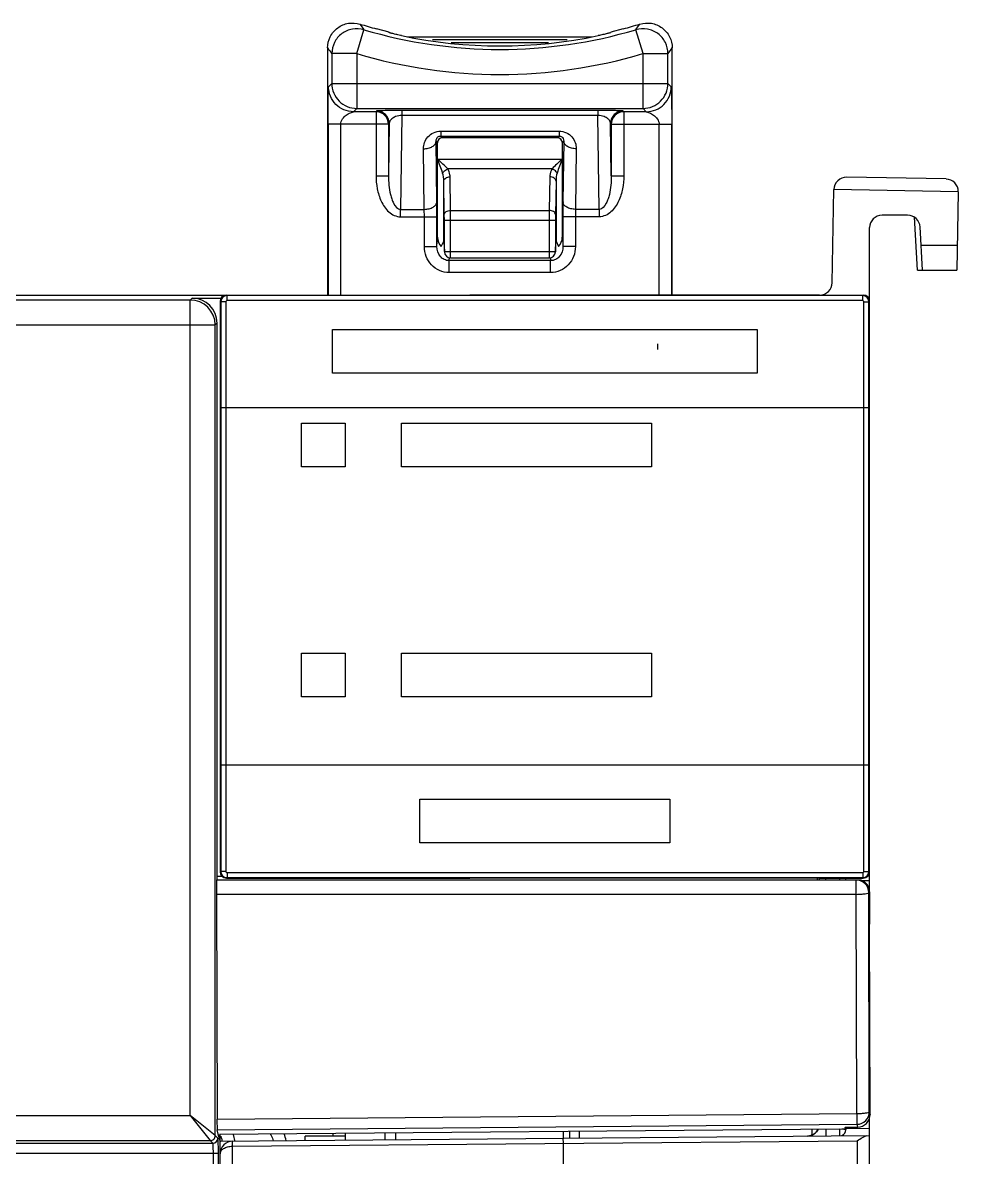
# Model space of a CAD drawing. Header units: inches. Extents: x 0 to 316, y -1 to 150.
# Drawn here: x 67.527 to 69.002, y 35.812 to 37.6 of the extents above; entities that cross this region are included whole.
import ezdxf

# ---------------------------------------------------------------- set-up
doc = ezdxf.new("R2010")
doc.units = ezdxf.units.IN
doc.header["$MEASUREMENT"] = 0

# ---------------------------------------------------------------- blocks, each defined once
blk = doc.blocks.new('AB 5069-L320ERM')
at = {"color": 7, "linetype": 'Continuous'}
for p, q in [((2.4432, 2.2414), (2.4521, 2.2716)), ((2.4838, 2.2683), (2.468, 2.2726)), ((2.7401, 2.262), (2.5072, 2.262)), ((2.7792, 2.2726), (2.7634, 2.2683)), ((2.8041, 2.2414), (2.7951, 2.2716)), ((2.4063, 2.2486), (2.4063, 2.1559)), ((2.7085, 2.2586), (2.5388, 2.2586)), ((2.5622, 2.2553), (2.685, 2.2553)), ((2.8409, 2.1559), (2.8409, 2.2486)), ((2.4117, 2.2414), (2.4117, 2.2038)), ((2.4432, 2.2414), (2.4117, 2.2414)), ((2.4432, 2.2414), (2.4432, 2.1723)), ((2.8041, 2.1723), (2.8041, 2.2414)), ((2.8041, 2.2414), (2.8356, 2.2414)), ((2.8356, 2.2038), (2.8356, 2.2414)), ((2.4075, 2.1997), (2.4117, 2.2038)), ((2.4117, 2.2038), (2.8356, 2.2038)), ((2.8356, 2.2038), (2.8397, 2.1997)), ((2.439, 2.1682), (2.4432, 2.1723)), ((2.4674, 2.1682), (2.439, 2.1682)), ((2.4432, 2.1723), (2.8041, 2.1723)), ((2.4682, 2.169), (2.4674, 2.1682)), ((2.4674, 2.1682), (2.4674, 2.0875)), ((2.5, 2.1634), (2.4984, 2.0451)), ((2.5, 2.1697), (2.5, 2.1634)), ((2.7473, 2.1697), (2.5, 2.1697)), ((2.7473, 2.1634), (2.5, 2.1634)), ((2.7473, 2.1697), (2.7473, 2.1634)), ((2.7488, 2.0451), (2.7473, 2.1634)), ((2.7799, 2.1682), (2.779, 2.169)), ((2.7799, 2.1682), (2.7799, 2.0875)), ((2.8082, 2.1682), (2.7799, 2.1682)), ((2.8041, 2.1723), (2.8082, 2.1682)), ((2.4063, 2.1559), (2.4063, 1.937)), ((2.407, 2.1524), (2.407, 1.937)), ((2.4831, 2.1524), (2.407, 2.1524)), ((2.4227, 2.1524), (2.4227, 1.937)), ((2.484, 2.1533), (2.4831, 2.1524)), ((2.484, 2.1533), (2.4831, 2.0875)), ((2.4831, 2.1524), (2.4831, 2.0875)), ((2.7641, 2.0875), (2.7633, 2.1533)), ((2.7641, 2.1524), (2.7633, 2.1533)), ((2.7641, 2.1524), (2.7641, 2.0875)), ((2.7641, 2.1524), (2.8403, 2.1524)), ((2.8245, 1.937), (2.8245, 2.1524)), ((2.8403, 1.937), (2.8403, 2.1524)), ((2.8409, 1.937), (2.8409, 2.1559)), ((2.5491, 2.1438), (2.5491, 2.1375)), ((2.5491, 2.1438), (2.6982, 2.1438)), ((2.5491, 2.1375), (2.6982, 2.1375)), ((2.5491, 2.1375), (2.5512, 2.1354)), ((2.6961, 2.1354), (2.5512, 2.1354)), ((2.6961, 2.1354), (2.6982, 2.1375)), ((2.6982, 2.1438), (2.6982, 2.1375)), ((2.5283, 2.0451), (2.5273, 2.1215)), ((2.5441, 2.0546), (2.5431, 2.1309)), ((2.5431, 2.1309), (2.5449, 2.1291)), ((2.5449, 2.0101), (2.5449, 2.1291)), ((2.7024, 2.1291), (2.7042, 2.1309)), ((2.7024, 2.0101), (2.7024, 2.1291)), ((2.7042, 2.1309), (2.7032, 2.0546)), ((2.7199, 2.1215), (2.7189, 2.0451)), ((2.545, 2.0094), (2.545, 2.1085)), ((2.545, 2.1085), (2.7022, 2.1085)), ((2.7022, 2.1085), (2.7022, 2.0094)), ((2.6894, 2.0961), (2.5579, 2.0961)), ((2.4674, 2.0875), (2.4831, 2.0875)), ((2.5535, 2.0386), (2.5529, 2.0808)), ((2.5529, 2.0051), (2.5529, 2.0808)), ((2.5614, 2.0438), (2.5608, 2.086)), ((2.6865, 2.086), (2.6858, 2.0438)), ((2.6944, 2.0808), (2.6937, 2.0386)), ((2.6944, 2.0808), (2.6944, 2.0051)), ((2.7641, 2.0875), (2.7799, 2.0875)), ((3.1863, 2.0834), (3.0609, 2.0855)), ((3.0428, 1.9525), (3.0448, 2.0701)), ((3.2017, 2.0673), (3.0448, 2.0701)), ((3.2017, 2.0673), (3.2, 1.9685)), ((2.5442, 2.0357), (2.5441, 2.0546)), ((2.4984, 2.0357), (2.4984, 2.0451)), ((2.4984, 2.0451), (2.5283, 2.0451)), ((2.4984, 2.0357), (2.5442, 2.0357)), ((2.5284, 2.0357), (2.5283, 2.0451)), ((2.5284, 1.9981), (2.5284, 2.0357)), ((2.5442, 1.9981), (2.5442, 2.0357)), ((2.5536, 2.0313), (2.5535, 2.0386)), ((2.5536, 1.9918), (2.5536, 2.0313)), ((2.5536, 2.0313), (2.6937, 2.0313)), ((2.5614, 2.0438), (2.6858, 2.0438)), ((2.5615, 1.9839), (2.5615, 2.0313)), ((2.6858, 2.0313), (2.6858, 1.9839)), ((2.6937, 2.0313), (2.6937, 1.9918)), ((2.7031, 2.0357), (2.7031, 1.9981)), ((2.7488, 2.0357), (2.7031, 2.0357)), ((2.7189, 2.0451), (2.7188, 2.0357)), ((2.7188, 2.0357), (2.7188, 1.9981)), ((2.7488, 2.0451), (2.7189, 2.0451)), ((2.7488, 2.0451), (2.7488, 2.0357)), ((3.1378, 2.0378), (3.1055, 2.0378)), ((3.1501, 1.9685), (3.1466, 2.0351)), ((3.0898, 1.1554), (3.0898, 2.022)), ((3.1564, 1.9685), (3.1535, 2.0229)), ((2.5442, 1.9981), (2.5449, 2.0101)), ((2.5495, 1.9984), (2.5529, 2.0051)), ((2.5529, 2.0051), (2.553, 2.0042)), ((2.553, 2.0042), (2.5536, 1.9918)), ((2.553, 2.0042), (2.553, 2.0038)), ((2.553, 2.0038), (2.5536, 1.9914)), ((2.6937, 1.9918), (2.6943, 2.0042)), ((2.6937, 1.9914), (2.6942, 2.0038)), ((2.6943, 2.0042), (2.6942, 2.0038)), ((2.6942, 2.0038), (2.6943, 2.0041)), ((2.6943, 2.0042), (2.6944, 2.0051)), ((2.6944, 2.0051), (2.6977, 1.9984)), ((2.7024, 2.0101), (2.7031, 1.9981)), ((2.5284, 1.9981), (2.5442, 1.9981)), ((2.5536, 1.9918), (2.5536, 1.9914)), ((2.5536, 1.9918), (2.6937, 1.9918)), ((2.6937, 1.9918), (2.6937, 1.9914)), ((2.7188, 1.9981), (2.7031, 1.9981)), ((3.1547, 2), (3.2005, 2)), ((2.5598, 1.9804), (2.56, 1.9842)), ((2.5598, 1.9653), (2.5598, 1.9804)), ((2.6875, 1.9804), (2.5598, 1.9804)), ((2.5615, 1.9839), (2.6858, 1.9839)), ((2.6872, 1.9842), (2.6875, 1.9804)), ((2.6875, 1.9653), (2.6875, 1.9804)), ((2.6875, 1.9653), (2.5598, 1.9653)), ((3.1501, 1.9685), (3.2, 1.9685)), ((0.0315, 1.937), (3.0819, 1.937)), ((2.2355, 1.9331), (2.2331, 1.9308)), ((2.2355, 1.9331), (2.272, 1.9331)), ((2.2795, 1.9363), (2.2787, 1.937)), ((2.2795, 1.93), (2.2795, 1.9363)), ((3.0812, 1.9363), (2.2795, 1.9363)), ((2.5858, 1.937), (2.5858, 1.937)), ((3.0268, 1.937), (2.5858, 1.937)), ((3.0197, 1.937), (3.0197, 1.937)), ((3.0268, 1.937), (3.0268, 1.937)), ((3.0812, 1.9363), (3.0819, 1.937)), ((3.0812, 1.93), (3.0812, 1.9363)), ((2.2331, 1.9308), (0.0377, 1.9308)), ((2.2331, 0.9025), (2.2331, 1.9308)), ((2.2709, 1.9291), (2.2709, 1.2098)), ((2.2716, 1.9284), (2.2709, 1.9291)), ((2.2716, 1.9284), (2.2716, 1.2105)), ((2.2779, 1.9284), (2.2716, 1.9284)), ((2.2779, 1.9284), (2.2779, 1.2105)), ((3.0812, 1.93), (2.2795, 1.93)), ((3.0827, 1.9284), (3.089, 1.9284)), ((3.0827, 1.2105), (3.0827, 1.9284)), ((3.089, 1.9284), (3.0898, 1.9291)), ((3.089, 1.2105), (3.089, 1.9284)), ((0.0062, 1.8993), (2.2646, 1.8993)), ((2.267, 1.9016), (2.2646, 1.8993)), ((2.2646, 0.8773), (2.2646, 1.8993)), ((2.267, 1.2046), (2.267, 1.9016)), ((2.4126, 1.8386), (2.4126, 1.8937)), ((2.4126, 1.8937), (2.948, 1.8937)), ((2.948, 1.8937), (2.948, 1.8386)), ((2.8222, 1.8755), (2.8222, 1.8682)), ((2.948, 1.8386), (2.4126, 1.8386)), ((2.2709, 1.7953), (3.0898, 1.7953)), ((2.3735, 1.7205), (2.3735, 1.7756)), ((2.3735, 1.7756), (2.4286, 1.7756)), ((2.4286, 1.7756), (2.4286, 1.7205)), ((2.4997, 1.7205), (2.4997, 1.7756)), ((2.4997, 1.7756), (2.8146, 1.7756)), ((2.8146, 1.7756), (2.8146, 1.7205)), ((2.4286, 1.7205), (2.3735, 1.7205)), ((2.8146, 1.7205), (2.4997, 1.7205)), ((2.3735, 1.4304), (2.3735, 1.4855)), ((2.3735, 1.4855), (2.4286, 1.4855)), ((2.4286, 1.4855), (2.4286, 1.4304)), ((2.4997, 1.4304), (2.4997, 1.4855)), ((2.4997, 1.4855), (2.8146, 1.4855)), ((2.8146, 1.4855), (2.8146, 1.4304)), ((2.4286, 1.4304), (2.3735, 1.4304)), ((2.8146, 1.4304), (2.4997, 1.4304)), ((2.2709, 1.3449), (3.0898, 1.3449)), ((2.5228, 1.3016), (2.8378, 1.3016)), ((2.5228, 1.2465), (2.5228, 1.3016)), ((2.8378, 1.3016), (2.8378, 1.2465)), ((2.8378, 1.2465), (2.5228, 1.2465)), ((2.267, 1.2046), (2.2729, 1.2046)), ((2.2716, 1.2105), (2.2709, 1.2098)), ((2.2779, 1.2105), (2.2716, 1.2105)), ((2.2795, 1.2026), (2.2787, 1.2019)), ((2.2787, 1.2019), (2.5858, 1.2019)), ((2.2795, 1.2089), (2.2795, 1.2026)), ((2.2795, 1.2089), (3.0812, 1.2089)), ((2.2795, 1.2026), (3.0812, 1.2026)), ((3.0268, 1.2019), (2.5858, 1.2019)), ((2.5858, 1.2019), (2.5858, 1.2019)), ((3.0268, 1.2019), (3.0819, 1.2019)), ((3.0268, 1.2), (3.0268, 1.2019)), ((3.0345, 1.2), (3.0345, 1.2019)), ((3.0521, 1.2019), (3.0521, 1.2)), ((3.0812, 1.2089), (3.0812, 1.2026)), ((3.0812, 1.2026), (3.0819, 1.2019)), ((3.0827, 1.2105), (3.089, 1.2105)), ((3.0889, 1.2063), (3.0898, 1.2063)), ((3.089, 1.2105), (3.0898, 1.2098)), ((2.2664, 1.1995), (2.2669, 1.1999)), ((3.0731, 1.1995), (2.2664, 1.1995)), ((2.2669, 1.1999), (3.0237, 1.1999)), ((3.0731, 1.1815), (3.0731, 1.1995)), ((3.0737, 1.2), (3.0791, 1.1996)), ((3.0898, 1.1984), (3.081, 1.1986)), ((2.2662, 1.1815), (2.2669, 0.8981)), ((3.0731, 1.1815), (2.2662, 1.1815)), ((3.0738, 0.9052), (3.0731, 1.1815)), ((3.0888, 1.1837), (3.0898, 1.1847)), ((3.0895, 0.9074), (3.0888, 1.1837)), ((3.0898, 1.1847), (3.0898, 1.1526)), ((3.0904, 0.904), (3.0898, 1.1438)), ((0.0062, 0.9025), (2.2331, 0.9025)), ((2.2646, 0.8773), (2.2331, 0.9025)), ((2.2331, 0.9025), (2.2583, 0.871)), ((2.2669, 0.8981), (3.0738, 0.9052)), ((3.0738, 0.9052), (3.0739, 0.8917)), ((3.0895, 0.9074), (3.0904, 0.904)), ((2.2671, 0.8846), (3.0739, 0.8917)), ((3.059, 0.888), (3.0748, 0.8881)), ((3.0594, 0.8863), (3.059, 0.888)), ((3.0598, 0.8848), (3.0598, 0.888)), ((3.0739, 0.8917), (3.0748, 0.8881)), ((3.0898, -0.0313), (3.0898, 0.9009)), ((2.2646, 0.8773), (2.2678, 0.8741)), ((2.2693, 0.8758), (2.2671, 0.8846)), ((2.2693, 0.8758), (2.2701, 0.8787)), ((2.2693, 0.8758), (2.2709, 0.8696)), ((3.0516, 0.8856), (2.2701, 0.8787)), ((2.2706, 0.8787), (2.2706, 0.8705)), ((2.2707, 0.8702), (3.0898, 0.8773)), ((2.4285, 0.8765), (2.3781, 0.8765)), ((2.3781, 0.8711), (2.3781, 0.8765)), ((2.4131, 0.88), (2.4131, 0.8765)), ((2.4288, 0.8715), (2.4288, 0.8801)), ((2.4784, 0.8806), (2.4784, 0.872)), ((2.4918, 0.8807), (2.4918, 0.8721)), ((2.7032, 0.8739), (2.7033, 0.8676)), ((2.7033, 0.8826), (2.7033, 0.8739)), ((2.7118, 0.874), (2.7118, 0.8826)), ((2.7242, 0.8741), (2.7242, 0.8828)), ((3.0175, 0.8781), (3.0175, 0.8853)), ((3.0521, 0.8859), (3.052, 0.877)), ((3.0898, 0.8862), (3.0598, 0.886)), ((0.0377, 0.871), (2.2583, 0.871)), ((0.8362, 0.8678), (2.2615, 0.8678)), ((2.2583, 0.871), (2.2615, 0.8678)), ((2.2709, 0.8552), (2.2709, 0.8696)), ((2.2865, 0.864), (3.0743, 0.8709)), ((2.2865, 0.864), (2.2865, 0.8703)), ((2.2865, 0.7901), (2.2865, 0.864)), ((2.7033, 0.8676), (2.7033, 0.8028)), ((3.0743, 0.8709), (3.0743, 0.8277)), ((0.8362, 0.8552), (2.2682, 0.8552)), ((2.2619, 0.8552), (2.2619, 0.6886)), ((2.2682, 0.8552), (2.2682, 0.6886)), ((2.2709, -1.9055), (2.2709, 0.8545))]:
    blk.add_line(p, q, dxfattribs=at)
for points in [[(2.553, 2.0041), (2.553, 2.0041), (2.553, 2.0041), (2.553, 2.0038)], [(3.0251, 0.8854), (3.0247, 0.8846), (3.0238, 0.8832), (3.0229, 0.882), (3.0218, 0.8809), (3.0206, 0.8799), (3.0194, 0.879), (3.0181, 0.8783), (3.0167, 0.8777), (3.0154, 0.8772), (3.0141, 0.8769), (3.0129, 0.8767), (3.0117, 0.8767), (3.0114, 0.8767)]]:
    blk.add_lwpolyline(points, dxfattribs=at)
for centre, radius, start, end in [((3.6673, 3.1333), 1.4897, 215.0097, 215.3428), ((1.5799, 3.1333), 1.4897, 324.6572, 324.9903), ((2.6236, 2.8505), 0.6038, 253.4971, 286.5029), ((2.6236, 2.8505), 0.5994, 258.0627, 281.9373), ((3.6742, 3.1841), 1.5757, 216.423, 216.7489), ((1.573, 3.1841), 1.5757, 323.2511, 323.577), ((2.6236, 2.8505), 0.6353, 253.4971, 286.5029), ((2.4674, 2.1524), 0.0158, 0.0211, 89.9789), ((2.4682, 2.1533), 0.0158, 0.0211, 89.9789), ((2.779, 2.1533), 0.0158, 90.0211, 179.9789), ((2.7799, 2.1524), 0.0158, 90.0211, 179.9789), ((3.0606, 2.0698), 0.0157, 89, 179), ((3.186, 2.0676), 0.0157, 359, 89), ((4.1072, 2.037), 1.4041, 179.2811, 180.0522), ((1.0027, 2.0316), 1.5588, 359.9904, 0.4479), ((4.0401, 2.0324), 1.3543, 179.5175, 180.0441), ((3.1547, 2.0319), 0.461, 179.173, 180.0756), ((3.1055, 2.022), 0.0157, 90, 180), ((3.1378, 2.022), 0.0157, 3, 90), ((2.5615, 1.9918), 0.00787, 182.9083, 270.0005), ((2.6858, 1.9918), 0.00787, 269.9995, 357.0917), ((3.027, 1.9528), 0.0157, 270, 359), ((2.2795, 1.9284), 0.00788, 90.0162, 179.9838), ((3.0812, 1.9284), 0.00788, 0.0162, 89.9838), ((2.2331, 1.8993), 0.0315, 0.0275, 89.9725), ((2.2795, 1.9284), 0.00157, 89.9965, 180.0035), ((3.0812, 1.9284), 0.00157, 359.9965, 90.0035), ((2.2795, 1.2105), 0.00788, 180.0162, 269.9838), ((2.2795, 1.2105), 0.00157, 179.9965, 270.0035), ((3.052, 1.1991), 0.00787, 6.9196, 21.0009), ((3.0812, 1.2105), 0.00788, 270.0162, 359.9838), ((3.0812, 1.2105), 0.00157, 269.9965, 0.0035), ((3.0731, 1.1837), 0.0158, 0.0211, 89.9789), ((3.0738, 0.9074), 0.0158, 270.5176, 359.8515), ((2.2583, 0.8773), 0.0063, 269.9995, 0.0005), ((2.2615, 0.8741), 0.0063, 270.0033, 359.9967), ((2.2312, 0.8614), 0.0589, 9.59, 17.3156), ((2.3033, 0.861), 0.0517, 11.0196, 20.9995), ((3.011, 0.8924), 0.0157, 270.5, 333.4142), ((3.052, 0.8848), 0.00787, 290.3053, 0), ((2.2866, 0.8545), 0.0157, 90.5, 180), ((2.2289, 0.861), 0.0613, 8.978, 9.6541)]:
    blk.add_arc(centre, radius, start, end, dxfattribs=at)
for centre, major_axis, ratio, start_param, end_param in [((2.6236, 2.8507), (0, 0.5986), 1, -3.440888, -3.404576), ((2.6236, 2.8507), (0, 0.5986), 1, -2.878609, -2.842297), ((2.5512, 2.1291), (-0.00446, 0.00446), 0.999695, -0.785246, 0.785246), ((2.6961, 2.1291), (-0.00446, -0.00446), 0.999695, 2.356347, 3.926839), ((2.5606, 2.0102), (-0.0009, -0.0164), 0.956842, -1.510705, -0.715611), ((2.6866, 2.0102), (-0.0009, 0.0164), 0.956842, 3.857204, 4.652298), ((2.2355, 1.9016), (0.0223, 0.0223), 0.999695, -0.785246, 0.785246), ((2.2787, 1.9291), (0.00557, -0.00557), 0.999695, 2.356347, 3.926839), ((3.0819, 1.9291), (0.00557, 0.00557), 0.999695, -0.785246, 0.785246), ((2.2669, 1.2046), (0, 0.00472), 0.017455, -3.124139, -1.570796), ((2.2787, 1.2098), (0.00557, 0.00557), 0.999695, 2.356347, 3.926839), ((3.0237, 1.2046), (0, 0.00472), 0.017455, -4.083679, -3.159046), ((3.0819, 1.2098), (-0.00557, 0.00557), 0.999695, -3.926839, -2.356347), ((2.2664, 1.1837), (0, 0.0157), 0.017455, 0.017453, 1.710485), ((3.074, 1.1847), (0.0111, 0.0111), 0.999695, -0.785246, 0.459994), ((3.0909, 1.1526), (0, 0.063), 0.017455, -4.712389, -4.572701), ((3.0746, 0.904), (-0.0024, 0.0158), 0.9874, -3.279029, -1.718176), ((2.2671, 0.9003), (0, 0.0157), 0.017454, -4.572552, -3.211249), ((3.0516, 0.8862), (0.00787, 0.00007), 0.071312, -1.570873, -0.002034)]:
    blk.add_ellipse(centre, major_axis=major_axis, ratio=ratio, start_param=start_param, end_param=end_param, dxfattribs=at)
for points, knots in [([(2.4063, 2.2486), (2.4063, 2.2534), (2.4087, 2.2633), (2.4184, 2.2748), (2.4323, 2.2808), (2.4425, 2.2801), (2.4471, 2.2786)], [0, 0, 0, 0, 0.250032, 0.500032, 0.749991, 1, 1, 1, 1]), ([(2.8001, 2.2786), (2.8048, 2.2801), (2.8149, 2.2808), (2.8288, 2.2748), (2.8386, 2.2633), (2.8409, 2.2534), (2.8409, 2.2486)], [0, 0, 0, 0, 0.250038, 0.500025, 0.75, 1, 1, 1, 1]), ([(2.4521, 2.2716), (2.4475, 2.2729), (2.4374, 2.2735), (2.4236, 2.2675), (2.414, 2.256), (2.4117, 2.2462), (2.4117, 2.2414)], [0, 0, 0, 0, 0.250006, 0.5, 0.749995, 1, 1, 1, 1]), ([(2.4996, 2.2641), (2.4976, 2.2645), (2.4947, 2.2651), (2.491, 2.266), (2.4887, 2.2666), (2.4867, 2.2671), (2.4854, 2.2674), (2.4846, 2.2676), (2.4842, 2.2678), (2.484, 2.2678), (2.4838, 2.2679), (2.4838, 2.2679)], [0, 0, 0, 0, 0.376606, 0.547969, 0.69948, 0.825249, 0.919858, 0.954097, 0.978998, 0.994329, 1, 1, 1, 1]), ([(2.7634, 2.2679), (2.7634, 2.2679), (2.7633, 2.2678), (2.7631, 2.2678), (2.7627, 2.2676), (2.7619, 2.2674), (2.7605, 2.2671), (2.7586, 2.2666), (2.7562, 2.266), (2.7525, 2.2651), (2.7496, 2.2645), (2.7476, 2.2641)], [0, 0, 0, 0, 0.005671, 0.021002, 0.045903, 0.080142, 0.174751, 0.30052, 0.452031, 0.623394, 1, 1, 1, 1]), ([(2.8356, 2.2414), (2.8356, 2.2462), (2.8333, 2.256), (2.8236, 2.2675), (2.8098, 2.2735), (2.7998, 2.2729), (2.7951, 2.2716)], [0, 0, 0, 0, 0.250006, 0.5, 0.749995, 1, 1, 1, 1]), ([(2.4117, 2.2038), (2.4117, 2.1997), (2.4133, 2.1914), (2.4203, 2.181), (2.4308, 2.1739), (2.4391, 2.1723), (2.4432, 2.1723)], [0, 0, 0, 0, 0.250021, 0.5, 0.749979, 1, 1, 1, 1]), ([(2.8041, 2.1723), (2.8082, 2.1723), (2.8165, 2.1739), (2.8269, 2.181), (2.8339, 2.1914), (2.8356, 2.1997), (2.8356, 2.2038)], [0, 0, 0, 0, 0.250021, 0.5, 0.749979, 1, 1, 1, 1]), ([(2.407, 2.1524), (2.407, 2.1576), (2.407, 2.1653), (2.407, 2.1754), (2.4071, 2.1824), (2.4072, 2.1878), (2.4072, 2.1917), (2.4073, 2.1942), (2.4073, 2.1963), (2.4073, 2.198), (2.4075, 2.199), (2.4074, 2.1996), (2.4075, 2.1997)], [0, 0, 0, 0, 0.329459, 0.489004, 0.639148, 0.774295, 0.834143, 0.887382, 0.932547, 0.967775, 0.990906, 1, 1, 1, 1]), ([(2.439, 2.1682), (2.4349, 2.1682), (2.4266, 2.1698), (2.4162, 2.1768), (2.4092, 2.1873), (2.4075, 2.1956), (2.4075, 2.1997)], [0, 0, 0, 0, 0.250021, 0.5, 0.749979, 1, 1, 1, 1]), ([(2.8082, 2.1682), (2.8123, 2.1682), (2.8206, 2.1698), (2.8311, 2.1768), (2.8381, 2.1873), (2.8397, 2.1956), (2.8397, 2.1997)], [0, 0, 0, 0, 0.250021, 0.5, 0.749979, 1, 1, 1, 1]), ([(2.8397, 2.1997), (2.8398, 2.1996), (2.8397, 2.199), (2.8399, 2.198), (2.8399, 2.1963), (2.84, 2.1942), (2.84, 2.1917), (2.8401, 2.1878), (2.8401, 2.1824), (2.8402, 2.1754), (2.8403, 2.1653), (2.8403, 2.1576), (2.8403, 2.1524)], [0, 0, 0, 0, 0.009094, 0.032225, 0.067453, 0.112618, 0.165857, 0.225705, 0.360852, 0.510996, 0.670541, 1, 1, 1, 1]), ([(2.4227, 2.1524), (2.4227, 2.1548), (2.4248, 2.1593), (2.4295, 2.164), (2.4341, 2.1665), (2.4372, 2.1677), (2.4386, 2.168), (2.439, 2.1682)], [0, 0, 0, 0, 0.300449, 0.577263, 0.828763, 0.93789, 1, 1, 1, 1]), ([(2.5, 2.1697), (2.4956, 2.1697), (2.4893, 2.1697), (2.4814, 2.1696), (2.4769, 2.1695), (2.4733, 2.1694), (2.471, 2.1693), (2.4696, 2.1692), (2.4689, 2.1692), (2.4685, 2.1691), (2.4683, 2.1691), (2.4682, 2.169)], [0, 0, 0, 0, 0.418415, 0.593715, 0.738149, 0.850427, 0.930973, 0.959596, 0.98058, 0.993993, 1, 1, 1, 1]), ([(2.5, 2.1634), (2.4973, 2.1634), (2.4928, 2.1626), (2.4877, 2.1599), (2.4848, 2.1567), (2.484, 2.1544), (2.484, 2.1533)], [0, 0, 0, 0, 0.387247, 0.651582, 0.842852, 1, 1, 1, 1]), ([(2.779, 2.169), (2.779, 2.1691), (2.7787, 2.1691), (2.7783, 2.1692), (2.7777, 2.1692), (2.7763, 2.1693), (2.7739, 2.1694), (2.7704, 2.1695), (2.7658, 2.1696), (2.758, 2.1697), (2.7517, 2.1697), (2.7473, 2.1697)], [0, 0, 0, 0, 0.006011, 0.019432, 0.040423, 0.069054, 0.149637, 0.261929, 0.406285, 0.581506, 1, 1, 1, 1]), ([(2.7633, 2.1533), (2.7632, 2.1544), (2.7625, 2.1567), (2.7596, 2.1599), (2.7544, 2.1626), (2.7499, 2.1634), (2.7473, 2.1634)], [0, 0, 0, 0, 0.157204, 0.348567, 0.612876, 1, 1, 1, 1]), ([(2.8082, 2.1682), (2.8087, 2.168), (2.81, 2.1677), (2.8132, 2.1665), (2.8177, 2.164), (2.8225, 2.1593), (2.8245, 2.1548), (2.8245, 2.1524)], [0, 0, 0, 0, 0.06211, 0.171237, 0.422737, 0.699551, 1, 1, 1, 1]), ([(2.5273, 2.1215), (2.5273, 2.1241), (2.5282, 2.1295), (2.5324, 2.1369), (2.5397, 2.1424), (2.5459, 2.1438), (2.5491, 2.1438)], [0, 0, 0, 0, 0.227977, 0.465606, 0.722639, 1, 1, 1, 1]), ([(2.5431, 2.1309), (2.543, 2.1322), (2.5435, 2.1343), (2.5457, 2.1368), (2.5478, 2.1375), (2.5491, 2.1375)], [0, 0, 0, 0, 0.379889, 0.617294, 1, 1, 1, 1]), ([(2.6982, 2.1438), (2.7013, 2.1438), (2.7076, 2.1424), (2.7148, 2.1369), (2.7191, 2.1295), (2.7199, 2.1241), (2.7199, 2.1215)], [0, 0, 0, 0, 0.27738, 0.534437, 0.772044, 1, 1, 1, 1]), ([(2.6982, 2.1375), (2.6994, 2.1375), (2.7015, 2.1368), (2.7037, 2.1343), (2.7042, 2.1322), (2.7042, 2.1309)], [0, 0, 0, 0, 0.383034, 0.620313, 1, 1, 1, 1]), ([(2.5273, 2.1215), (2.5293, 2.1215), (2.5332, 2.122), (2.5383, 2.1239), (2.5419, 2.1269), (2.5431, 2.1297), (2.5431, 2.1309)], [0, 0, 0, 0, 0.302759, 0.578324, 0.808935, 1, 1, 1, 1]), ([(2.7199, 2.1215), (2.7179, 2.1215), (2.7141, 2.122), (2.709, 2.1239), (2.7053, 2.1269), (2.7042, 2.1297), (2.7042, 2.1309)], [0, 0, 0, 0, 0.302759, 0.578324, 0.808935, 1, 1, 1, 1]), ([(2.5578, 2.0961), (2.556, 2.0982), (2.5517, 2.1024), (2.5473, 2.1064), (2.545, 2.1085)], [0, 0, 0, 0, 0.4811, 1, 1, 1, 1]), ([(2.5514, 2.0909), (2.5505, 2.0938), (2.5484, 2.0997), (2.5462, 2.1055), (2.545, 2.1085)], [0, 0, 0, 0, 0.491347, 1, 1, 1, 1]), ([(2.7022, 2.1085), (2.6999, 2.1064), (2.6956, 2.1024), (2.6913, 2.0982), (2.6894, 2.0961)], [0, 0, 0, 0, 0.51893, 1, 1, 1, 1]), ([(2.7022, 2.1085), (2.7011, 2.1055), (2.6989, 2.0997), (2.6967, 2.0938), (2.6958, 2.0909)], [0, 0, 0, 0, 0.508656, 1, 1, 1, 1]), ([(2.5514, 2.0909), (2.5517, 2.0915), (2.5534, 2.0937), (2.5558, 2.0954), (2.5579, 2.0961)], [0, 0, 0, 0, 0.232193, 1, 1, 1, 1]), ([(2.5608, 2.086), (2.5608, 2.0868), (2.5605, 2.0904), (2.5593, 2.0938), (2.5579, 2.0961)], [0, 0, 0, 0, 0.246221, 1, 1, 1, 1]), ([(2.6894, 2.0961), (2.6889, 2.0953), (2.6873, 2.0922), (2.6865, 2.0886), (2.6865, 2.086)], [0, 0, 0, 0, 0.258111, 1, 1, 1, 1]), ([(2.6958, 2.0909), (2.6955, 2.0915), (2.6939, 2.0937), (2.6914, 2.0954), (2.6894, 2.0961)], [0, 0, 0, 0, 0.23219, 1, 1, 1, 1]), ([(2.4674, 2.0875), (2.4674, 2.082), (2.4684, 2.0709), (2.4725, 2.0577), (2.4779, 2.0481), (2.4833, 2.0417), (2.4902, 2.037), (2.4957, 2.0357), (2.4984, 2.0357)], [0, 0, 0, 0, 0.250154, 0.5001, 0.625272, 0.750383, 0.875318, 1, 1, 1, 1]), ([(2.4831, 2.0875), (2.4831, 2.0835), (2.4835, 2.0756), (2.485, 2.0658), (2.4872, 2.0581), (2.49, 2.0511), (2.4946, 2.0451), (2.4984, 2.0451)], [0, 0, 0, 0, 0.250977, 0.502161, 0.628075, 0.754353, 1, 1, 1, 1]), ([(2.5529, 2.0808), (2.5529, 2.0815), (2.5534, 2.083), (2.5553, 2.0846), (2.5578, 2.0857), (2.5598, 2.086), (2.5608, 2.086)], [0, 0, 0, 0, 0.201425, 0.434881, 0.705899, 1, 1, 1, 1]), ([(2.6944, 2.0808), (2.6943, 2.0815), (2.6938, 2.083), (2.692, 2.0846), (2.6894, 2.0857), (2.6875, 2.086), (2.6865, 2.086)], [0, 0, 0, 0, 0.201425, 0.434881, 0.705899, 1, 1, 1, 1]), ([(2.7799, 2.0875), (2.7799, 2.082), (2.7788, 2.0709), (2.7748, 2.0577), (2.7693, 2.0481), (2.764, 2.0417), (2.7571, 2.037), (2.7515, 2.0357), (2.7488, 2.0357)], [0, 0, 0, 0, 0.250151, 0.500097, 0.625268, 0.75038, 0.875308, 1, 1, 1, 1]), ([(2.7641, 2.0875), (2.7641, 2.0835), (2.7638, 2.0756), (2.7623, 2.0658), (2.7601, 2.0581), (2.7573, 2.0511), (2.7527, 2.0451), (2.7488, 2.0451)], [0, 0, 0, 0, 0.250975, 0.502161, 0.628076, 0.754355, 1, 1, 1, 1]), ([(2.5283, 2.0451), (2.5303, 2.0452), (2.5342, 2.0456), (2.5393, 2.0476), (2.5429, 2.0505), (2.5441, 2.0533), (2.5441, 2.0546)], [0, 0, 0, 0, 0.302759, 0.578324, 0.808935, 1, 1, 1, 1]), ([(2.7189, 2.0451), (2.7169, 2.0452), (2.7131, 2.0456), (2.708, 2.0476), (2.7043, 2.0505), (2.7032, 2.0533), (2.7032, 2.0546)], [0, 0, 0, 0, 0.302759, 0.578324, 0.808935, 1, 1, 1, 1]), ([(2.5535, 2.0386), (2.5535, 2.0393), (2.5541, 2.0408), (2.5559, 2.0424), (2.5585, 2.0435), (2.5604, 2.0438), (2.5614, 2.0438)], [0, 0, 0, 0, 0.201425, 0.434881, 0.705899, 1, 1, 1, 1]), ([(2.6937, 2.0386), (2.6937, 2.0393), (2.6932, 2.0408), (2.6913, 2.0424), (2.6888, 2.0435), (2.6868, 2.0438), (2.6858, 2.0438)], [0, 0, 0, 0, 0.201425, 0.434881, 0.705899, 1, 1, 1, 1]), ([(2.5598, 1.9653), (2.5556, 1.9653), (2.5472, 1.9671), (2.5368, 1.9746), (2.53, 1.9855), (2.5284, 1.9939), (2.5284, 1.9981)], [0, 0, 0, 0, 0.249865, 0.499765, 0.749805, 1, 1, 1, 1]), ([(2.5598, 1.9804), (2.5576, 1.9804), (2.5531, 1.9815), (2.5463, 1.9871), (2.5442, 1.9938), (2.5442, 1.9981)], [0, 0, 0, 0, 0.255186, 0.508172, 1, 1, 1, 1]), ([(2.7188, 1.9981), (2.7188, 1.9939), (2.7173, 1.9855), (2.7105, 1.9746), (2.7001, 1.9671), (2.6916, 1.9653), (2.6875, 1.9653)], [0, 0, 0, 0, 0.250193, 0.500234, 0.75013, 1, 1, 1, 1]), ([(2.7031, 1.9981), (2.7031, 1.9938), (2.7009, 1.9871), (2.6941, 1.9815), (2.6897, 1.9804), (2.6875, 1.9804)], [0, 0, 0, 0, 0.491827, 0.744808, 1, 1, 1, 1]), ([(3.0731, 1.1815), (3.0751, 1.1816), (3.0788, 1.1817), (3.0836, 1.1821), (3.0868, 1.1826), (3.0884, 1.1832), (3.0888, 1.1836), (3.0888, 1.1837)], [0, 0, 0, 0, 0.369972, 0.686167, 0.903299, 0.966039, 1, 1, 1, 1]), ([(3.0738, 0.9052), (3.0758, 0.9052), (3.0795, 0.9053), (3.0843, 0.9057), (3.0875, 0.9063), (3.089, 0.9068), (3.0895, 0.9072), (3.0895, 0.9074)], [0, 0, 0, 0, 0.369952, 0.686053, 0.90326, 0.966027, 1, 1, 1, 1]), ([(2.2678, 0.8741), (2.2679, 0.874), (2.2678, 0.8734), (2.268, 0.8724), (2.268, 0.8706), (2.2681, 0.8683), (2.2681, 0.8655), (2.2682, 0.8611), (2.2682, 0.8576), (2.2682, 0.8552)], [0, 0, 0, 0, 0.022484, 0.081439, 0.174955, 0.299289, 0.449975, 0.621467, 1, 1, 1, 1]), ([(2.2716, 0.8766), (2.2718, 0.8761), (2.2725, 0.874), (2.2731, 0.8719), (2.2734, 0.8702)], [0, 0, 0, 0, 0.244575, 1, 1, 1, 1]), ([(2.334, 0.8795), (2.3344, 0.8788), (2.336, 0.8761), (2.3372, 0.8731), (2.3378, 0.8708)], [0, 0, 0, 0, 0.245504, 1, 1, 1, 1]), ([(3.0345, 0.8857), (3.0345, 0.8846), (3.0346, 0.8826), (3.0346, 0.8801), (3.0345, 0.8785), (3.0346, 0.8776), (3.0345, 0.8772), (3.0345, 0.8768), (3.0344, 0.8768)], [0, 0, 0, 0, 0.371617, 0.697826, 0.824972, 0.920349, 0.979355, 1, 1, 1, 1]), ([(3.0557, 0.8858), (3.0567, 0.8857), (3.0581, 0.8856), (3.0594, 0.8852), (3.0598, 0.885), (3.0598, 0.8848)], [0, 0, 0, 0, 0.706545, 0.907647, 1, 1, 1, 1]), ([(3.0743, 0.8709), (3.0765, 0.8723), (3.0797, 0.8744), (3.0838, 0.8765), (3.0858, 0.8773), (3.0868, 0.8773)], [0, 0, 0, 0, 0.555739, 0.80231, 1, 1, 1, 1]), ([(2.2615, 0.8678), (2.2616, 0.8678), (2.2616, 0.8673), (2.2617, 0.8667), (2.2617, 0.8655), (2.2618, 0.8632), (2.2618, 0.8598), (2.2619, 0.8568), (2.2619, 0.8552)], [0, 0, 0, 0, 0.022748, 0.081734, 0.17525, 0.299562, 0.621604, 1, 1, 1, 1]), ([(2.2709, 0.8545), (2.2709, 0.8557), (2.2718, 0.8584), (2.2752, 0.8614), (2.2803, 0.8635), (2.2843, 0.864), (2.2865, 0.864)], [0, 0, 0, 0, 0.178092, 0.396632, 0.674684, 1, 1, 1, 1])]:
    blk.add_open_spline(points, degree=3, knots=knots, dxfattribs=at)
for points in [[(2.5529, 2.0808), (2.5529, 2.0842), (2.5524, 2.0876), (2.5514, 2.0909)], [(2.6958, 2.0909), (2.6948, 2.0876), (2.6944, 2.0842), (2.6944, 2.0808)]]:
    blk.add_open_spline(points, degree=3, dxfattribs=at)

msp = doc.modelspace()

# ---------------------------------------------------------------- block references
at = {"xscale": 1.249958892269909, "yscale": 1.249958892269909, "zscale": 1.249958892269909}
msp.add_blockref('AB 5069-L320ERM', (65, 34.75), dxfattribs=at)

doc.saveas('drawing.dxf')
